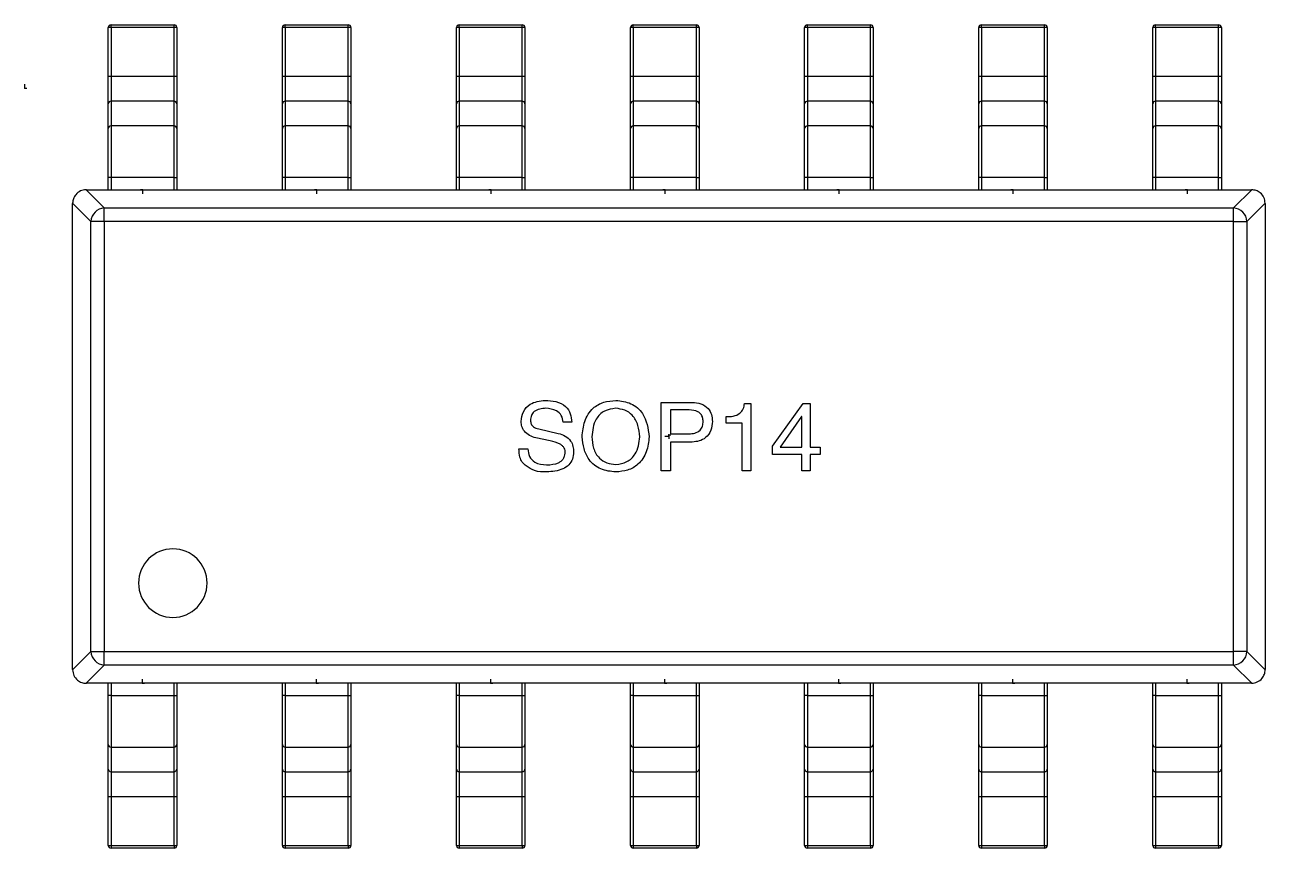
# Model space of a CAD drawing. Header units: millimetres. Extents: x 0 to 841, y 0 to 2287.
# Drawn here: x 334.3 to 352.39, y 303.2 to 315.22 of the extents above; entities that cross this region are included whole.
import ezdxf

# ---------------------------------------------------------------- set-up
doc = ezdxf.new("R2010")
doc.units = ezdxf.units.MM
doc.header["$PDSIZE"] = -1

msp = doc.modelspace()

# ---------------------------------------------------------------- linework, layer by layer
at = {"color": 7, "linetype": 'Continuous', "lineweight": 25}
for p, q in [((335.514, 314.46), (335.514, 315.175)), ((335.554, 315.177), (335.554, 315.215)), ((335.554, 315.215), (336.474, 315.215)), ((335.554, 315.177), (335.554, 314.462)), ((336.474, 315.177), (335.554, 315.177)), ((336.474, 315.177), (336.474, 315.215)), ((336.474, 314.462), (336.474, 315.177)), ((336.514, 315.175), (336.514, 314.46)), ((338.054, 314.46), (338.054, 315.175)), ((338.094, 315.177), (338.094, 315.215)), ((338.094, 315.215), (339.014, 315.215)), ((338.094, 315.177), (338.094, 314.462)), ((339.014, 315.177), (338.094, 315.177)), ((339.014, 315.177), (339.014, 315.215)), ((339.014, 314.462), (339.014, 315.177)), ((339.054, 315.175), (339.054, 314.46)), ((340.594, 314.46), (340.594, 315.175)), ((340.634, 315.177), (340.634, 315.215)), ((340.634, 315.215), (341.554, 315.215)), ((340.634, 315.177), (340.634, 314.462)), ((341.554, 315.177), (340.634, 315.177)), ((341.554, 315.177), (341.554, 315.215)), ((341.554, 314.462), (341.554, 315.177)), ((341.594, 315.175), (341.594, 314.46)), ((343.134, 314.46), (343.134, 315.175)), ((343.174, 315.177), (343.174, 315.215)), ((343.174, 315.215), (344.094, 315.215)), ((343.174, 315.177), (343.174, 314.462)), ((344.094, 315.177), (343.174, 315.177)), ((344.094, 315.177), (344.094, 315.215)), ((344.094, 314.462), (344.094, 315.177)), ((344.134, 315.175), (344.134, 314.46)), ((345.674, 314.46), (345.674, 315.175)), ((345.714, 315.177), (345.714, 315.215)), ((345.714, 315.215), (346.634, 315.215)), ((345.714, 315.177), (345.714, 314.462)), ((346.634, 315.177), (345.714, 315.177)), ((346.634, 315.177), (346.634, 315.215)), ((346.634, 314.462), (346.634, 315.177)), ((346.674, 315.175), (346.674, 314.46)), ((348.214, 314.46), (348.214, 315.175)), ((348.254, 315.177), (348.254, 315.215)), ((348.254, 315.215), (349.174, 315.215)), ((348.254, 315.177), (348.254, 314.462)), ((349.174, 315.177), (348.254, 315.177)), ((349.174, 315.177), (349.174, 315.215)), ((349.174, 314.462), (349.174, 315.177)), ((349.214, 315.175), (349.214, 314.46)), ((350.754, 314.46), (350.754, 315.175)), ((350.794, 315.177), (350.794, 315.215)), ((350.794, 315.215), (351.714, 315.215)), ((350.794, 315.177), (350.794, 314.462)), ((351.714, 315.177), (350.794, 315.177)), ((351.714, 315.177), (351.714, 315.215)), ((351.714, 314.462), (351.714, 315.177)), ((351.754, 315.175), (351.754, 314.46)), ((335.514, 314.062), (335.514, 314.46)), ((335.554, 314.462), (335.554, 314.1)), ((336.474, 314.462), (335.554, 314.462)), ((336.474, 314.1), (336.474, 314.462)), ((336.514, 314.46), (336.514, 314.062)), ((338.054, 314.062), (338.054, 314.46)), ((338.094, 314.462), (338.094, 314.1)), ((339.014, 314.462), (338.094, 314.462)), ((339.014, 314.1), (339.014, 314.462)), ((339.054, 314.46), (339.054, 314.062)), ((340.594, 314.062), (340.594, 314.46)), ((340.634, 314.462), (340.634, 314.1)), ((341.554, 314.462), (340.634, 314.462)), ((341.554, 314.1), (341.554, 314.462)), ((341.594, 314.46), (341.594, 314.062)), ((343.134, 314.062), (343.134, 314.46)), ((343.174, 314.462), (343.174, 314.1)), ((344.094, 314.462), (343.174, 314.462)), ((344.094, 314.1), (344.094, 314.462)), ((344.134, 314.46), (344.134, 314.062)), ((345.674, 314.062), (345.674, 314.46)), ((345.714, 314.462), (345.714, 314.1)), ((346.634, 314.462), (345.714, 314.462)), ((346.634, 314.1), (346.634, 314.462)), ((346.674, 314.46), (346.674, 314.062)), ((348.214, 314.062), (348.214, 314.46)), ((348.254, 314.462), (348.254, 314.1)), ((349.174, 314.462), (348.254, 314.462)), ((349.174, 314.1), (349.174, 314.462)), ((349.214, 314.46), (349.214, 314.062)), ((350.754, 314.062), (350.754, 314.46)), ((350.794, 314.462), (350.794, 314.1)), ((351.714, 314.462), (350.794, 314.462)), ((351.714, 314.1), (351.714, 314.462)), ((351.754, 314.46), (351.754, 314.062)), ((335.514, 313.704), (335.514, 314.062)), ((335.554, 314.1), (335.554, 313.741)), ((336.474, 314.1), (335.554, 314.1)), ((336.474, 313.741), (336.474, 314.1)), ((336.514, 314.062), (336.514, 313.704)), ((338.054, 313.704), (338.054, 314.062)), ((338.094, 314.1), (338.094, 313.741)), ((339.014, 314.1), (338.094, 314.1)), ((339.014, 313.741), (339.014, 314.1)), ((339.054, 314.062), (339.054, 313.704)), ((340.594, 313.704), (340.594, 314.062)), ((340.634, 314.1), (340.634, 313.741)), ((341.554, 314.1), (340.634, 314.1)), ((341.554, 313.741), (341.554, 314.1)), ((341.594, 314.062), (341.594, 313.704)), ((343.134, 313.704), (343.134, 314.062)), ((343.174, 314.1), (343.174, 313.741)), ((344.094, 314.1), (343.174, 314.1)), ((344.094, 313.741), (344.094, 314.1)), ((344.134, 314.062), (344.134, 313.704)), ((345.674, 313.704), (345.674, 314.062)), ((345.714, 314.1), (345.714, 313.741)), ((346.634, 314.1), (345.714, 314.1)), ((346.634, 313.741), (346.634, 314.1)), ((346.674, 314.062), (346.674, 313.704)), ((348.214, 313.704), (348.214, 314.062)), ((348.254, 314.1), (348.254, 313.741)), ((349.174, 314.1), (348.254, 314.1)), ((349.174, 313.741), (349.174, 314.1)), ((349.214, 314.062), (349.214, 313.704)), ((350.754, 313.704), (350.754, 314.062)), ((350.794, 314.1), (350.794, 313.741)), ((351.714, 314.1), (350.794, 314.1)), ((351.714, 313.741), (351.714, 314.1)), ((351.754, 314.062), (351.754, 313.704)), ((335.514, 312.99), (335.514, 313.704)), ((335.554, 313.741), (335.554, 312.99)), ((336.474, 313.741), (335.554, 313.741)), ((336.474, 312.99), (336.474, 313.741)), ((336.514, 313.704), (336.514, 312.99)), ((338.054, 312.99), (338.054, 313.704)), ((338.094, 313.741), (338.094, 312.99)), ((339.014, 313.741), (338.094, 313.741)), ((339.014, 312.99), (339.014, 313.741)), ((339.054, 313.704), (339.054, 312.99)), ((340.594, 312.99), (340.594, 313.704)), ((340.634, 313.741), (340.634, 312.99)), ((341.554, 313.741), (340.634, 313.741)), ((341.554, 312.99), (341.554, 313.741)), ((341.594, 313.704), (341.594, 312.99)), ((343.134, 312.99), (343.134, 313.704)), ((343.174, 313.741), (343.174, 312.99)), ((344.094, 313.741), (343.174, 313.741)), ((344.094, 312.99), (344.094, 313.741)), ((344.134, 313.704), (344.134, 312.99)), ((345.674, 312.99), (345.674, 313.704)), ((345.714, 313.741), (345.714, 312.99)), ((346.634, 313.741), (345.714, 313.741)), ((346.634, 312.99), (346.634, 313.741)), ((346.674, 313.704), (346.674, 312.99)), ((348.214, 312.99), (348.214, 313.704)), ((348.254, 313.741), (348.254, 312.99)), ((349.174, 313.741), (348.254, 313.741)), ((349.174, 312.99), (349.174, 313.741)), ((349.214, 313.704), (349.214, 312.99)), ((350.754, 312.99), (350.754, 313.704)), ((350.794, 313.741), (350.794, 312.99)), ((351.714, 313.741), (350.794, 313.741)), ((351.714, 312.99), (351.714, 313.741)), ((351.754, 313.704), (351.754, 312.99)), ((335.514, 312.81), (335.514, 312.99)), ((335.554, 312.99), (335.514, 312.99)), ((335.554, 312.99), (335.554, 312.81)), ((336.474, 312.99), (335.554, 312.99)), ((336.474, 312.81), (336.474, 312.99)), ((336.474, 312.99), (336.514, 312.99)), ((336.514, 312.99), (336.514, 312.81)), ((338.094, 312.99), (338.054, 312.99)), ((338.054, 312.81), (338.054, 312.99)), ((338.094, 312.99), (338.094, 312.81)), ((339.014, 312.99), (338.094, 312.99)), ((339.014, 312.81), (339.014, 312.99)), ((339.014, 312.99), (339.054, 312.99)), ((339.054, 312.99), (339.054, 312.81)), ((340.634, 312.99), (340.594, 312.99)), ((340.594, 312.81), (340.594, 312.99)), ((340.634, 312.99), (340.634, 312.81)), ((341.554, 312.99), (340.634, 312.99)), ((341.554, 312.81), (341.554, 312.99)), ((341.554, 312.99), (341.594, 312.99)), ((341.594, 312.99), (341.594, 312.81)), ((343.174, 312.99), (343.134, 312.99)), ((343.134, 312.81), (343.134, 312.99)), ((343.174, 312.99), (343.174, 312.81)), ((344.094, 312.99), (343.174, 312.99)), ((344.094, 312.81), (344.094, 312.99)), ((344.094, 312.99), (344.134, 312.99)), ((344.134, 312.99), (344.134, 312.81)), ((345.714, 312.99), (345.674, 312.99)), ((345.674, 312.81), (345.674, 312.99)), ((346.634, 312.99), (345.714, 312.99)), ((345.714, 312.99), (345.714, 312.81)), ((346.634, 312.81), (346.634, 312.99)), ((346.634, 312.99), (346.674, 312.99)), ((346.674, 312.99), (346.674, 312.81)), ((348.254, 312.99), (348.214, 312.99)), ((348.214, 312.81), (348.214, 312.99)), ((348.254, 312.99), (348.254, 312.81)), ((349.174, 312.99), (348.254, 312.99)), ((349.174, 312.99), (349.214, 312.99)), ((349.174, 312.81), (349.174, 312.99)), ((349.214, 312.99), (349.214, 312.81)), ((350.794, 312.99), (350.754, 312.99)), ((350.754, 312.81), (350.754, 312.99)), ((351.714, 312.99), (350.794, 312.99)), ((350.794, 312.99), (350.794, 312.81)), ((351.714, 312.81), (351.714, 312.99)), ((351.714, 312.99), (351.754, 312.99)), ((351.754, 312.99), (351.754, 312.81)), ((335.189, 312.81), (335.456, 312.544)), ((335.194, 312.81), (352.194, 312.81)), ((351.932, 312.544), (352.198, 312.81)), ((335.26, 312.348), (334.994, 312.614)), ((334.994, 305.81), (334.994, 312.61)), ((352.394, 312.614), (352.128, 312.348)), ((352.394, 312.61), (352.394, 305.81)), ((335.456, 312.348), (335.456, 312.544)), ((335.456, 312.544), (351.932, 312.544)), ((351.932, 312.348), (351.932, 312.544)), ((335.456, 312.348), (335.26, 312.348)), ((335.26, 306.071), (335.26, 312.348)), ((335.456, 312.348), (335.456, 306.071)), ((351.932, 312.348), (335.456, 312.348)), ((351.932, 306.071), (351.932, 312.348)), ((351.932, 312.348), (352.128, 312.348)), ((352.128, 312.348), (352.128, 306.071)), ((343.581, 309.708), (344.034, 309.708)), ((343.581, 308.708), (343.581, 309.708)), ((344.798, 309.692), (344.891, 309.692)), ((344.891, 309.692), (344.891, 308.708)), ((345.203, 309.069), (345.651, 309.692)), ((345.651, 309.692), (345.755, 309.692)), ((345.755, 309.692), (345.755, 309.053)), ((343.718, 309.599), (343.718, 309.249)), ((343.991, 309.599), (343.718, 309.599)), ((344.53, 309.402), (344.53, 309.501)), ((345.63, 309.501), (345.318, 309.053)), ((345.635, 309.501), (345.63, 309.501)), ((345.635, 309.053), (345.635, 309.501)), ((341.795, 309.321), (342.079, 309.255)), ((342.276, 309.419), (342.15, 309.419)), ((344.765, 309.402), (344.53, 309.402)), ((344.765, 308.708), (344.765, 309.402)), ((341.959, 309.146), (341.752, 309.189)), ((343.718, 309.249), (343.985, 309.249)), ((343.718, 309.129), (343.718, 308.708)), ((344.034, 309.129), (343.718, 309.129)), ((341.506, 309.031), (341.637, 309.031)), ((345.203, 308.949), (345.203, 309.069)), ((345.635, 308.949), (345.203, 308.949)), ((345.318, 309.053), (345.635, 309.053)), ((345.635, 308.708), (345.635, 308.949)), ((345.755, 309.053), (345.903, 309.053)), ((345.755, 308.949), (345.755, 308.708)), ((345.903, 308.949), (345.755, 308.949)), ((345.903, 309.053), (345.903, 308.949)), ((343.718, 308.708), (343.581, 308.708)), ((344.891, 308.708), (344.765, 308.708)), ((345.755, 308.708), (345.635, 308.708)), ((334.994, 305.805), (335.26, 306.071)), ((335.26, 306.071), (335.456, 306.071)), ((335.456, 305.876), (335.456, 306.071)), ((335.456, 306.071), (351.932, 306.071)), ((352.128, 306.071), (351.932, 306.071)), ((351.932, 305.876), (351.932, 306.071)), ((352.128, 306.071), (352.394, 305.805)), ((335.456, 305.876), (335.189, 305.61)), ((351.932, 305.876), (335.456, 305.876)), ((352.198, 305.61), (351.932, 305.876)), ((352.194, 305.61), (335.194, 305.61)), ((335.514, 305.43), (335.514, 305.61)), ((335.554, 305.61), (335.554, 305.43)), ((336.474, 305.43), (336.474, 305.61)), ((336.514, 305.61), (336.514, 305.43)), ((338.054, 305.43), (338.054, 305.61)), ((338.094, 305.61), (338.094, 305.43)), ((339.014, 305.43), (339.014, 305.61)), ((339.054, 305.61), (339.054, 305.43)), ((340.594, 305.43), (340.594, 305.61)), ((340.634, 305.61), (340.634, 305.43)), ((341.554, 305.43), (341.554, 305.61)), ((341.594, 305.61), (341.594, 305.43)), ((343.134, 305.43), (343.134, 305.61)), ((343.174, 305.61), (343.174, 305.43)), ((344.094, 305.43), (344.094, 305.61)), ((344.134, 305.61), (344.134, 305.43)), ((345.674, 305.43), (345.674, 305.61)), ((345.714, 305.61), (345.714, 305.43)), ((346.634, 305.43), (346.634, 305.61)), ((346.674, 305.61), (346.674, 305.43)), ((348.214, 305.43), (348.214, 305.61)), ((348.254, 305.61), (348.254, 305.43)), ((349.174, 305.43), (349.174, 305.61)), ((349.214, 305.61), (349.214, 305.43)), ((350.754, 305.43), (350.754, 305.61)), ((350.794, 305.61), (350.794, 305.43)), ((351.714, 305.43), (351.714, 305.61)), ((351.754, 305.61), (351.754, 305.43)), ((335.514, 304.716), (335.514, 305.43)), ((335.554, 305.43), (335.514, 305.43)), ((335.554, 305.43), (335.554, 304.678)), ((335.554, 305.43), (336.474, 305.43)), ((336.474, 304.678), (336.474, 305.43)), ((336.474, 305.43), (336.514, 305.43)), ((336.514, 305.43), (336.514, 304.716)), ((338.054, 304.716), (338.054, 305.43)), ((338.094, 305.43), (338.054, 305.43)), ((338.094, 305.43), (338.094, 304.678)), ((338.094, 305.43), (339.014, 305.43)), ((339.014, 304.678), (339.014, 305.43)), ((339.014, 305.43), (339.054, 305.43)), ((339.054, 305.43), (339.054, 304.716)), ((340.634, 305.43), (340.594, 305.43)), ((340.594, 304.716), (340.594, 305.43)), ((340.634, 305.43), (340.634, 304.678)), ((340.634, 305.43), (341.554, 305.43)), ((341.554, 304.678), (341.554, 305.43)), ((341.554, 305.43), (341.594, 305.43)), ((341.594, 305.43), (341.594, 304.716)), ((343.174, 305.43), (343.134, 305.43)), ((343.134, 304.716), (343.134, 305.43)), ((343.174, 305.43), (343.174, 304.678)), ((343.174, 305.43), (344.094, 305.43)), ((344.094, 304.678), (344.094, 305.43)), ((344.094, 305.43), (344.134, 305.43)), ((344.134, 305.43), (344.134, 304.716)), ((345.714, 305.43), (345.674, 305.43)), ((345.674, 304.716), (345.674, 305.43)), ((345.714, 305.43), (346.634, 305.43)), ((345.714, 305.43), (345.714, 304.678)), ((346.634, 304.678), (346.634, 305.43)), ((346.634, 305.43), (346.674, 305.43)), ((346.674, 305.43), (346.674, 304.716)), ((348.254, 305.43), (348.214, 305.43)), ((348.214, 304.716), (348.214, 305.43)), ((348.254, 305.43), (348.254, 304.678)), ((348.254, 305.43), (349.174, 305.43)), ((349.174, 305.43), (349.214, 305.43)), ((349.174, 304.678), (349.174, 305.43)), ((349.214, 305.43), (349.214, 304.716)), ((350.794, 305.43), (350.754, 305.43)), ((350.754, 304.716), (350.754, 305.43)), ((350.794, 305.43), (351.714, 305.43)), ((350.794, 305.43), (350.794, 304.678)), ((351.714, 304.678), (351.714, 305.43)), ((351.714, 305.43), (351.754, 305.43)), ((351.754, 305.43), (351.754, 304.716)), ((335.514, 304.357), (335.514, 304.716)), ((335.554, 304.678), (336.474, 304.678)), ((335.554, 304.678), (335.554, 304.32)), ((336.474, 304.32), (336.474, 304.678)), ((336.514, 304.716), (336.514, 304.357)), ((338.054, 304.357), (338.054, 304.716)), ((338.094, 304.678), (339.014, 304.678)), ((338.094, 304.678), (338.094, 304.32)), ((339.014, 304.32), (339.014, 304.678)), ((339.054, 304.716), (339.054, 304.357)), ((340.594, 304.357), (340.594, 304.716)), ((340.634, 304.678), (341.554, 304.678)), ((340.634, 304.678), (340.634, 304.32)), ((341.554, 304.32), (341.554, 304.678)), ((341.594, 304.716), (341.594, 304.357)), ((343.134, 304.357), (343.134, 304.716)), ((343.174, 304.678), (344.094, 304.678)), ((343.174, 304.678), (343.174, 304.32)), ((344.094, 304.32), (344.094, 304.678)), ((344.134, 304.716), (344.134, 304.357)), ((345.674, 304.357), (345.674, 304.716)), ((345.714, 304.678), (346.634, 304.678)), ((345.714, 304.678), (345.714, 304.32)), ((346.634, 304.32), (346.634, 304.678)), ((346.674, 304.716), (346.674, 304.357)), ((348.214, 304.357), (348.214, 304.716)), ((348.254, 304.678), (349.174, 304.678)), ((348.254, 304.678), (348.254, 304.32)), ((349.174, 304.32), (349.174, 304.678)), ((349.214, 304.716), (349.214, 304.357)), ((350.754, 304.357), (350.754, 304.716)), ((350.794, 304.678), (351.714, 304.678)), ((350.794, 304.678), (350.794, 304.32)), ((351.714, 304.32), (351.714, 304.678)), ((351.754, 304.716), (351.754, 304.357)), ((335.514, 303.959), (335.514, 304.357)), ((335.554, 304.32), (336.474, 304.32)), ((335.554, 304.32), (335.554, 303.958)), ((336.474, 303.958), (336.474, 304.32)), ((336.514, 304.357), (336.514, 303.959)), ((338.054, 303.959), (338.054, 304.357)), ((338.094, 304.32), (339.014, 304.32)), ((338.094, 304.32), (338.094, 303.958)), ((339.014, 303.958), (339.014, 304.32)), ((339.054, 304.357), (339.054, 303.959)), ((340.594, 303.959), (340.594, 304.357)), ((340.634, 304.32), (341.554, 304.32)), ((340.634, 304.32), (340.634, 303.958)), ((341.554, 303.958), (341.554, 304.32)), ((341.594, 304.357), (341.594, 303.959)), ((343.134, 303.959), (343.134, 304.357)), ((343.174, 304.32), (344.094, 304.32)), ((343.174, 304.32), (343.174, 303.958)), ((344.094, 303.958), (344.094, 304.32)), ((344.134, 304.357), (344.134, 303.959)), ((345.674, 303.959), (345.674, 304.357)), ((345.714, 304.32), (346.634, 304.32)), ((345.714, 304.32), (345.714, 303.958)), ((346.634, 303.958), (346.634, 304.32)), ((346.674, 304.357), (346.674, 303.959)), ((348.214, 303.959), (348.214, 304.357)), ((348.254, 304.32), (349.174, 304.32)), ((348.254, 304.32), (348.254, 303.958)), ((349.174, 303.958), (349.174, 304.32)), ((349.214, 304.357), (349.214, 303.959)), ((350.754, 303.959), (350.754, 304.357)), ((350.794, 304.32), (351.714, 304.32)), ((350.794, 304.32), (350.794, 303.958)), ((351.714, 303.958), (351.714, 304.32)), ((351.754, 304.357), (351.754, 303.959)), ((335.514, 303.244), (335.514, 303.959)), ((335.554, 303.958), (336.474, 303.958)), ((335.554, 303.958), (335.554, 303.243)), ((336.474, 303.243), (336.474, 303.958)), ((336.514, 303.959), (336.514, 303.244)), ((338.054, 303.244), (338.054, 303.959)), ((338.094, 303.958), (339.014, 303.958)), ((338.094, 303.958), (338.094, 303.243)), ((339.014, 303.243), (339.014, 303.958)), ((339.054, 303.959), (339.054, 303.244)), ((340.594, 303.244), (340.594, 303.959)), ((340.634, 303.958), (341.554, 303.958)), ((340.634, 303.958), (340.634, 303.243)), ((341.554, 303.243), (341.554, 303.958)), ((341.594, 303.959), (341.594, 303.244)), ((343.134, 303.244), (343.134, 303.959)), ((343.174, 303.958), (344.094, 303.958)), ((343.174, 303.958), (343.174, 303.243)), ((344.094, 303.243), (344.094, 303.958)), ((344.134, 303.959), (344.134, 303.244)), ((345.674, 303.244), (345.674, 303.959)), ((345.714, 303.958), (346.634, 303.958)), ((345.714, 303.958), (345.714, 303.243)), ((346.634, 303.243), (346.634, 303.958)), ((346.674, 303.959), (346.674, 303.244)), ((348.214, 303.244), (348.214, 303.959)), ((348.254, 303.958), (349.174, 303.958)), ((348.254, 303.958), (348.254, 303.243)), ((349.174, 303.243), (349.174, 303.958)), ((349.214, 303.959), (349.214, 303.244)), ((350.754, 303.244), (350.754, 303.959)), ((350.794, 303.958), (351.714, 303.958)), ((350.794, 303.958), (350.794, 303.243)), ((351.714, 303.243), (351.714, 303.958)), ((351.754, 303.959), (351.754, 303.244)), ((335.554, 303.243), (336.474, 303.243)), ((335.554, 303.243), (335.554, 303.204)), ((336.474, 303.204), (335.554, 303.204)), ((336.474, 303.243), (336.474, 303.204)), ((338.094, 303.243), (339.014, 303.243)), ((338.094, 303.243), (338.094, 303.204)), ((339.014, 303.204), (338.094, 303.204)), ((339.014, 303.243), (339.014, 303.204)), ((340.634, 303.243), (341.554, 303.243)), ((340.634, 303.243), (340.634, 303.204)), ((341.554, 303.204), (340.634, 303.204)), ((341.554, 303.243), (341.554, 303.204)), ((343.174, 303.243), (344.094, 303.243)), ((343.174, 303.243), (343.174, 303.204)), ((344.094, 303.204), (343.174, 303.204)), ((344.094, 303.243), (344.094, 303.204)), ((345.714, 303.243), (346.634, 303.243)), ((345.714, 303.243), (345.714, 303.204)), ((346.634, 303.204), (345.714, 303.204)), ((346.634, 303.243), (346.634, 303.204)), ((348.254, 303.243), (349.174, 303.243)), ((348.254, 303.243), (348.254, 303.204)), ((349.174, 303.204), (348.254, 303.204)), ((349.174, 303.243), (349.174, 303.204)), ((350.794, 303.243), (351.714, 303.243)), ((350.794, 303.243), (350.794, 303.204)), ((351.714, 303.204), (350.794, 303.204)), ((351.714, 303.243), (351.714, 303.204))]:
    msp.add_line(p, q, dxfattribs=at)
at = {"color": 7, "linetype": 'Continuous'}
for p, q in [((334.296, 314.29), (334.296, 314.349)), ((334.296, 314.29), (334.296, 314.349)), ((334.296, 314.29), (334.296, 314.349)), ((334.296, 314.29), (334.296, 314.349)), ((334.296, 314.29), (334.296, 314.349)), ((334.296, 314.29), (334.296, 314.349)), ((334.296, 314.29), (334.296, 314.349)), ((334.296, 314.29), (334.296, 314.349)), ((334.296, 314.29), (334.296, 314.349)), ((334.296, 314.29), (334.296, 314.349)), ((334.296, 314.29), (334.296, 314.349)), ((334.296, 314.29), (334.296, 314.349)), ((334.296, 314.29), (334.296, 314.349)), ((334.296, 314.29), (334.296, 314.349)), ((334.296, 314.29), (334.296, 314.349)), ((334.296, 314.29), (334.296, 314.349)), ((334.296, 314.29), (334.296, 314.349)), ((334.296, 314.29), (334.296, 314.349)), ((334.296, 314.29), (334.296, 314.349)), ((334.296, 314.29), (334.296, 314.349)), ((334.296, 314.29), (334.296, 314.349)), ((334.296, 314.29), (334.296, 314.349)), ((334.296, 314.29), (334.296, 314.349)), ((334.296, 314.29), (334.296, 314.349)), ((334.296, 314.29), (334.296, 314.349)), ((334.296, 314.29), (334.296, 314.349)), ((334.296, 314.29), (334.296, 314.349)), ((334.296, 314.29), (334.296, 314.349)), ((334.296, 314.29), (334.296, 314.349)), ((334.296, 314.29), (334.296, 314.349)), ((334.296, 314.29), (334.296, 314.349)), ((334.296, 314.29), (334.296, 314.349)), ((334.296, 314.29), (334.296, 314.349)), ((334.296, 314.29), (334.296, 314.349)), ((334.296, 314.29), (334.296, 314.349)), ((334.296, 314.29), (334.296, 314.349)), ((334.296, 314.29), (334.296, 314.349)), ((334.296, 314.29), (334.296, 314.349)), ((334.296, 314.29), (334.296, 314.349)), ((334.296, 314.29), (334.296, 314.349)), ((334.296, 314.29), (334.296, 314.349)), ((334.296, 314.29), (334.296, 314.349)), ((334.296, 314.29), (334.296, 314.349)), ((334.296, 314.29), (334.296, 314.349)), ((334.296, 314.29), (334.296, 314.349)), ((334.296, 314.29), (334.296, 314.349)), ((334.296, 314.29), (334.296, 314.349)), ((334.296, 314.29), (334.296, 314.349)), ((334.296, 314.29), (334.296, 314.349)), ((334.296, 314.29), (334.296, 314.349)), ((334.296, 314.29), (334.296, 314.349)), ((334.296, 314.29), (334.326, 314.29)), ((334.296, 314.29), (334.326, 314.29)), ((334.296, 314.29), (334.326, 314.29)), ((334.296, 314.29), (334.326, 314.29)), ((334.296, 314.29), (334.326, 314.29)), ((334.296, 314.29), (334.326, 314.29)), ((334.296, 314.29), (334.326, 314.29)), ((334.296, 314.29), (334.326, 314.29)), ((334.296, 314.29), (334.326, 314.29)), ((334.296, 314.29), (334.326, 314.29)), ((334.296, 314.29), (334.326, 314.29)), ((334.296, 314.29), (334.326, 314.29)), ((334.296, 314.29), (334.326, 314.29)), ((334.296, 314.29), (334.326, 314.29)), ((334.296, 314.29), (334.326, 314.29)), ((334.296, 314.29), (334.326, 314.29)), ((334.296, 314.29), (334.326, 314.29)), ((334.296, 314.29), (334.326, 314.29)), ((334.296, 314.29), (334.326, 314.29)), ((334.296, 314.29), (334.326, 314.29)), ((334.296, 314.29), (334.326, 314.29)), ((334.296, 314.29), (334.326, 314.29)), ((334.296, 314.29), (334.326, 314.29)), ((334.296, 314.29), (334.326, 314.29)), ((334.296, 314.29), (334.326, 314.29)), ((334.296, 314.29), (334.326, 314.29)), ((334.296, 314.29), (334.326, 314.29)), ((334.296, 314.29), (334.326, 314.29)), ((334.296, 314.29), (334.326, 314.29)), ((334.296, 314.29), (334.326, 314.29)), ((334.296, 314.29), (334.326, 314.29)), ((334.296, 314.29), (334.326, 314.29)), ((334.296, 314.29), (334.326, 314.29)), ((334.296, 314.29), (334.326, 314.29)), ((334.296, 314.29), (334.326, 314.29)), ((334.296, 314.29), (334.326, 314.29)), ((334.296, 314.29), (334.326, 314.29)), ((334.296, 314.29), (334.326, 314.29)), ((334.296, 314.29), (334.326, 314.29)), ((334.296, 314.29), (334.326, 314.29)), ((334.296, 314.29), (334.326, 314.29)), ((334.296, 314.29), (334.326, 314.29)), ((334.296, 314.29), (334.326, 314.29)), ((334.296, 314.29), (334.326, 314.29)), ((334.296, 314.29), (334.326, 314.29)), ((334.296, 314.29), (334.326, 314.29)), ((334.296, 314.29), (334.326, 314.29)), ((334.296, 314.29), (334.326, 314.29)), ((334.296, 314.29), (334.326, 314.29)), ((334.296, 314.29), (334.326, 314.29)), ((334.296, 314.29), (334.326, 314.29)), ((336.014, 312.81), (335.984, 312.81)), ((336.014, 312.81), (336.014, 312.75)), ((338.554, 312.81), (338.524, 312.81)), ((338.554, 312.81), (338.554, 312.75)), ((341.094, 312.81), (341.064, 312.81)), ((341.094, 312.81), (341.094, 312.75)), ((343.634, 312.81), (343.604, 312.81)), ((343.634, 312.81), (343.634, 312.75)), ((346.174, 312.81), (346.144, 312.81)), ((346.174, 312.81), (346.174, 312.75)), ((348.714, 312.81), (348.684, 312.81)), ((348.714, 312.81), (348.714, 312.75)), ((351.254, 312.81), (351.224, 312.81)), ((351.254, 312.81), (351.254, 312.75)), ((343.694, 309.21), (343.635, 309.21)), ((343.694, 309.21), (343.635, 309.21)), ((343.694, 309.21), (343.694, 309.239)), ((343.694, 309.21), (343.694, 309.239)), ((343.694, 309.233), (343.723, 309.233)), ((343.694, 309.233), (343.694, 309.174)), ((336.014, 305.61), (336.014, 305.669)), ((336.014, 305.61), (336.043, 305.61)), ((338.554, 305.61), (338.554, 305.669)), ((338.554, 305.61), (338.583, 305.61)), ((341.094, 305.61), (341.094, 305.669)), ((341.094, 305.61), (341.123, 305.61)), ((343.634, 305.61), (343.634, 305.669)), ((343.634, 305.61), (343.663, 305.61)), ((346.174, 305.61), (346.174, 305.669)), ((346.174, 305.61), (346.203, 305.61)), ((348.714, 305.61), (348.714, 305.669)), ((348.714, 305.61), (348.743, 305.61)), ((351.254, 305.61), (351.254, 305.669)), ((351.254, 305.61), (351.283, 305.61))]:
    msp.add_line(p, q, dxfattribs=at)
at = {"color": 7, "linetype": 'Continuous', "lineweight": 25}
for centre, radius, start, end in [((335.554, 315.175), 0.04, 90, 180), ((335.544, 314.889), 0.288, 88.0109, 95.9867), ((336.474, 315.175), 0.04, 0, 90), ((336.484, 314.889), 0.288, 84.0133, 91.9891), ((338.094, 315.175), 0.04, 90, 180), ((338.084, 314.889), 0.288, 88.0109, 95.9867), ((339.014, 315.175), 0.04, 0, 90), ((339.024, 314.889), 0.288, 84.0133, 91.9891), ((340.634, 315.175), 0.04, 90, 180), ((340.624, 314.889), 0.288, 88.0109, 95.9867), ((341.554, 315.175), 0.04, 0, 90), ((341.564, 314.889), 0.288, 84.0133, 91.9891), ((343.174, 315.175), 0.04, 90, 180), ((343.164, 314.889), 0.288, 88.0109, 95.9867), ((344.094, 315.175), 0.04, 0, 90), ((344.104, 314.889), 0.288, 84.0133, 91.9891), ((345.714, 315.175), 0.04, 90, 180), ((345.704, 314.889), 0.288, 88.0109, 95.9867), ((346.634, 315.175), 0.04, 0, 90), ((346.644, 314.889), 0.288, 84.0133, 91.9891), ((348.254, 315.175), 0.04, 90, 180), ((348.244, 314.889), 0.288, 88.0109, 95.9867), ((349.174, 315.175), 0.04, 0, 90), ((349.184, 314.889), 0.288, 84.0133, 91.9891), ((350.794, 315.175), 0.04, 90, 180), ((350.784, 314.889), 0.288, 88.0109, 95.9867), ((351.714, 315.175), 0.04, 0, 90), ((351.724, 314.889), 0.288, 84.0133, 91.9891), ((335.544, 314.174), 0.288, 88.0109, 95.9867), ((336.484, 314.174), 0.288, 84.0133, 91.9891), ((338.084, 314.174), 0.288, 88.0109, 95.9867), ((339.024, 314.174), 0.288, 84.0133, 91.9891), ((340.624, 314.174), 0.288, 88.0109, 95.9867), ((341.564, 314.174), 0.288, 84.0133, 91.9891), ((343.164, 314.174), 0.288, 88.0109, 95.9867), ((344.104, 314.174), 0.288, 84.0133, 91.9891), ((345.704, 314.174), 0.288, 88.0109, 95.9867), ((346.644, 314.174), 0.288, 84.0133, 91.9891), ((348.244, 314.174), 0.288, 88.0109, 95.9867), ((349.184, 314.174), 0.288, 84.0133, 91.9891), ((350.784, 314.174), 0.288, 88.0109, 95.9867), ((351.724, 314.174), 0.288, 84.0133, 91.9891), ((335.553, 314.061), 0.0389, 88.2746, 178.1638), ((336.475, 314.061), 0.0389, 1.8362, 91.7254), ((338.093, 314.061), 0.0389, 88.2746, 178.1638), ((339.015, 314.061), 0.0389, 1.8362, 91.7254), ((340.633, 314.061), 0.0389, 88.2746, 178.1638), ((341.555, 314.061), 0.0389, 1.8362, 91.7254), ((343.173, 314.061), 0.0389, 88.2746, 178.1638), ((344.095, 314.061), 0.0389, 1.8362, 91.7254), ((345.713, 314.061), 0.0389, 88.2746, 178.1638), ((346.635, 314.061), 0.0389, 1.8362, 91.7254), ((348.253, 314.061), 0.0389, 88.2746, 178.1638), ((349.175, 314.061), 0.0389, 1.8362, 91.7254), ((350.793, 314.061), 0.0389, 88.2746, 178.1638), ((351.715, 314.061), 0.0389, 1.8362, 91.7254), ((335.553, 313.702), 0.0389, 88.2746, 178.1638), ((336.475, 313.702), 0.0389, 1.8362, 91.7254), ((338.093, 313.702), 0.0389, 88.2746, 178.1638), ((339.015, 313.702), 0.0389, 1.8362, 91.7254), ((340.633, 313.702), 0.0389, 88.2746, 178.1638), ((341.555, 313.702), 0.0389, 1.8362, 91.7254), ((343.173, 313.702), 0.0389, 88.2746, 178.1638), ((344.095, 313.702), 0.0389, 1.8362, 91.7254), ((345.713, 313.702), 0.0389, 88.2746, 178.1638), ((346.635, 313.702), 0.0389, 1.8362, 91.7254), ((348.253, 313.702), 0.0389, 88.2746, 178.1638), ((349.175, 313.702), 0.0389, 1.8362, 91.7254), ((350.793, 313.702), 0.0389, 88.2746, 178.1638), ((351.715, 313.702), 0.0389, 1.8362, 91.7254), ((335.466, 312.338), 0.206, 92.8924, 177.1076), ((351.922, 312.338), 0.206, 2.8924, 87.1076), ((336.456, 307.071), 0.5, 90, 270), ((336.456, 307.071), 0.5, 270, 90), ((335.466, 306.082), 0.206, 182.8924, 267.1076), ((351.922, 306.082), 0.206, 272.8924, 357.1076), ((335.553, 304.717), 0.0389, 181.8362, 271.7254), ((336.475, 304.717), 0.0389, 268.2746, 358.1638), ((338.093, 304.717), 0.0389, 181.8362, 271.7254), ((339.015, 304.717), 0.0389, 268.2746, 358.1638), ((340.633, 304.717), 0.0389, 181.8362, 271.7254), ((341.555, 304.717), 0.0389, 268.2746, 358.1638), ((343.173, 304.717), 0.0389, 181.8362, 271.7254), ((344.095, 304.717), 0.0389, 268.2746, 358.1638), ((345.713, 304.717), 0.0389, 181.8362, 271.7254), ((346.635, 304.717), 0.0389, 268.2746, 358.1638), ((348.253, 304.717), 0.0389, 181.8362, 271.7254), ((349.175, 304.717), 0.0389, 268.2746, 358.1638), ((350.793, 304.717), 0.0389, 181.8362, 271.7254), ((351.715, 304.717), 0.0389, 268.2746, 358.1638), ((335.553, 304.359), 0.0389, 181.8362, 271.7254), ((336.475, 304.359), 0.0389, 268.2746, 358.1638), ((338.093, 304.359), 0.0389, 181.8362, 271.7254), ((339.015, 304.359), 0.0389, 268.2746, 358.1638), ((340.633, 304.359), 0.0389, 181.8362, 271.7254), ((341.555, 304.359), 0.0389, 268.2746, 358.1638), ((343.173, 304.359), 0.0389, 181.8362, 271.7254), ((344.095, 304.359), 0.0389, 268.2746, 358.1638), ((345.713, 304.359), 0.0389, 181.8362, 271.7254), ((346.635, 304.359), 0.0389, 268.2746, 358.1638), ((348.253, 304.359), 0.0389, 181.8362, 271.7254), ((349.175, 304.359), 0.0389, 268.2746, 358.1638), ((350.793, 304.359), 0.0389, 181.8362, 271.7254), ((351.715, 304.359), 0.0389, 268.2746, 358.1638), ((335.544, 304.245), 0.288, 264.0133, 271.9891), ((336.484, 304.245), 0.288, 268.0109, 275.9867), ((338.084, 304.245), 0.288, 264.0133, 271.9891), ((339.024, 304.245), 0.288, 268.0109, 275.9867), ((340.624, 304.245), 0.288, 264.0133, 271.9891), ((341.564, 304.245), 0.288, 268.0109, 275.9867), ((343.164, 304.245), 0.288, 264.0133, 271.9891), ((344.104, 304.245), 0.288, 268.0109, 275.9867), ((345.704, 304.245), 0.288, 264.0133, 271.9891), ((346.644, 304.245), 0.288, 268.0109, 275.9867), ((348.244, 304.245), 0.288, 264.0133, 271.9891), ((349.184, 304.245), 0.288, 268.0109, 275.9867), ((350.784, 304.245), 0.288, 264.0133, 271.9891), ((351.724, 304.245), 0.288, 268.0109, 275.9867), ((335.554, 303.244), 0.04, 180, 270), ((335.544, 303.53), 0.288, 264.0133, 271.9891), ((336.474, 303.244), 0.04, 270, 0), ((336.484, 303.53), 0.288, 268.0109, 275.9867), ((338.094, 303.244), 0.04, 180, 270), ((338.084, 303.53), 0.288, 264.0133, 271.9891), ((339.014, 303.244), 0.04, 270, 0), ((339.024, 303.53), 0.288, 268.0109, 275.9867), ((340.634, 303.244), 0.04, 180, 270), ((340.624, 303.53), 0.288, 264.0133, 271.9891), ((341.554, 303.244), 0.04, 270, 0), ((341.564, 303.53), 0.288, 268.0109, 275.9867), ((343.174, 303.244), 0.04, 180, 270), ((343.164, 303.53), 0.288, 264.0133, 271.9891), ((344.094, 303.244), 0.04, 270, 0), ((344.104, 303.53), 0.288, 268.0109, 275.9867), ((345.714, 303.244), 0.04, 180, 270), ((345.704, 303.53), 0.288, 264.0133, 271.9891), ((346.634, 303.244), 0.04, 270, 0), ((346.644, 303.53), 0.288, 268.0109, 275.9867), ((348.254, 303.244), 0.04, 180, 270), ((348.244, 303.53), 0.288, 264.0133, 271.9891), ((349.174, 303.244), 0.04, 270, 0), ((349.184, 303.53), 0.288, 268.0109, 275.9867), ((350.794, 303.244), 0.04, 180, 270), ((350.784, 303.53), 0.288, 264.0133, 271.9891), ((351.714, 303.244), 0.04, 270, 0), ((351.724, 303.53), 0.288, 268.0109, 275.9867)]:
    msp.add_arc(centre, radius, start, end, dxfattribs=at)
for points, knots in [([(335.189, 312.81), (335.162, 312.806), (335.105, 312.798), (335.04, 312.745), (335.002, 312.68), (334.996, 312.635), (334.994, 312.614)], [0, 0, 0, 0, 0.271152, 0.562156, 0.788824, 1, 1, 1, 1]), ([(335.194, 312.81), (335.193, 312.81), (335.192, 312.81), (335.19, 312.81), (335.189, 312.81)], [0, 0, 0, 0, 0.559317, 1, 1, 1, 1]), ([(352.198, 312.81), (352.197, 312.81), (352.196, 312.81), (352.195, 312.81), (352.194, 312.81)], [0, 0, 0, 0, 0.560606, 1, 1, 1, 1]), ([(352.394, 312.614), (352.39, 312.642), (352.382, 312.699), (352.329, 312.764), (352.264, 312.802), (352.22, 312.807), (352.198, 312.81)], [0, 0, 0, 0, 0.271152, 0.562156, 0.788824, 1, 1, 1, 1]), ([(334.994, 312.614), (334.994, 312.613), (334.994, 312.612), (334.994, 312.61), (334.994, 312.61)], [0, 0, 0, 0, 0.560606, 1, 1, 1, 1]), ([(352.394, 312.61), (352.394, 312.611), (352.394, 312.612), (352.394, 312.613), (352.394, 312.614)], [0, 0, 0, 0, 0.559317, 1, 1, 1, 1]), ([(341.538, 309.43), (341.545, 309.479), (341.557, 309.576), (341.682, 309.714), (341.81, 309.728), (341.888, 309.736)], [0, 0, 0, 0, 0.281162, 0.560391, 1, 1, 1, 1]), ([(341.888, 309.736), (341.941, 309.733), (342.047, 309.729), (342.187, 309.664), (342.264, 309.544), (342.272, 309.461), (342.276, 309.419)], [0, 0, 0, 0, 0.281051, 0.56001, 0.779449, 1, 1, 1, 1]), ([(342.427, 309.206), (342.435, 309.282), (342.45, 309.433), (342.563, 309.624), (342.74, 309.721), (342.859, 309.731), (342.919, 309.736)], [0, 0, 0, 0, 0.280854, 0.559653, 0.779345, 1, 1, 1, 1]), ([(342.919, 309.736), (342.995, 309.727), (343.146, 309.711), (343.362, 309.522), (343.389, 309.326), (343.405, 309.206)], [0, 0, 0, 0, 0.2811347, 0.5603813, 1, 1, 1, 1]), ([(344.034, 309.708), (344.077, 309.705), (344.162, 309.697), (344.268, 309.63), (344.32, 309.53), (344.326, 309.463), (344.33, 309.43)], [0, 0, 0, 0, 0.280745, 0.559345, 0.779208, 1, 1, 1, 1]), ([(344.53, 309.501), (344.565, 309.501), (344.634, 309.501), (344.727, 309.538), (344.784, 309.611), (344.793, 309.665), (344.798, 309.692)], [0, 0, 0, 0, 0.2809773, 0.5601115, 0.7795782, 1, 1, 1, 1]), ([(341.899, 309.621), (341.869, 309.619), (341.809, 309.615), (341.729, 309.583), (341.68, 309.518), (341.677, 309.47), (341.675, 309.446)], [0, 0, 0, 0, 0.281258, 0.560741, 0.779851, 1, 1, 1, 1]), ([(342.15, 309.419), (342.145, 309.453), (342.135, 309.52), (342.04, 309.607), (341.952, 309.616), (341.899, 309.621)], [0, 0, 0, 0, 0.280323, 0.559443, 1, 1, 1, 1]), ([(342.919, 309.621), (342.862, 309.613), (342.748, 309.598), (342.594, 309.444), (342.579, 309.296), (342.569, 309.206)], [0, 0, 0, 0, 0.28076, 0.559811, 1, 1, 1, 1]), ([(343.269, 309.206), (343.263, 309.262), (343.251, 309.374), (343.177, 309.519), (343.052, 309.603), (342.963, 309.615), (342.919, 309.621)], [0, 0, 0, 0, 0.280875, 0.560045, 0.779611, 1, 1, 1, 1]), ([(344.193, 309.43), (344.192, 309.449), (344.19, 309.486), (344.164, 309.538), (344.099, 309.59), (344.036, 309.595), (343.991, 309.599)], [0, 0, 0, 0, 0.187424, 0.374199, 0.561028, 1, 1, 1, 1]), ([(341.752, 309.189), (341.721, 309.2), (341.659, 309.22), (341.586, 309.278), (341.544, 309.353), (341.54, 309.404), (341.538, 309.43)], [0, 0, 0, 0, 0.280633, 0.560163, 0.77988, 1, 1, 1, 1]), ([(341.675, 309.446), (341.676, 309.428), (341.679, 309.392), (341.72, 309.337), (341.767, 309.327), (341.795, 309.321)], [0, 0, 0, 0, 0.28105, 0.5607403, 1, 1, 1, 1]), ([(343.985, 309.249), (344.015, 309.251), (344.073, 309.253), (344.15, 309.292), (344.189, 309.36), (344.192, 309.407), (344.193, 309.43)], [0, 0, 0, 0, 0.281072, 0.559828, 0.779274, 1, 1, 1, 1]), ([(344.33, 309.43), (344.325, 309.386), (344.315, 309.298), (344.243, 309.191), (344.138, 309.139), (344.069, 309.132), (344.034, 309.129)], [0, 0, 0, 0, 0.280679, 0.559195, 0.779189, 1, 1, 1, 1]), ([(342.178, 308.965), (342.179, 308.979), (342.181, 309.005), (342.168, 309.043), (342.142, 309.074), (342.077, 309.12), (342.011, 309.134), (341.959, 309.146)], [0, 0, 0, 0, 0.125132, 0.250051, 0.3751, 0.500419, 1, 1, 1, 1]), ([(342.079, 309.255), (342.114, 309.244), (342.183, 309.223), (342.261, 309.154), (342.299, 309.067), (342.302, 309.01), (342.303, 308.982)], [0, 0, 0, 0, 0.2804409, 0.5594509, 0.7794736, 1, 1, 1, 1]), ([(342.919, 308.692), (342.844, 308.7), (342.695, 308.715), (342.525, 308.853), (342.447, 309.031), (342.434, 309.148), (342.427, 309.206)], [0, 0, 0, 0, 0.280272, 0.558572, 0.778968, 1, 1, 1, 1]), ([(342.569, 309.206), (342.574, 309.15), (342.584, 309.038), (342.661, 308.895), (342.787, 308.816), (342.875, 308.806), (342.919, 308.801)], [0, 0, 0, 0, 0.280879, 0.559889, 0.7795, 1, 1, 1, 1]), ([(342.919, 308.801), (342.975, 308.81), (343.086, 308.826), (343.239, 308.972), (343.258, 309.117), (343.269, 309.206)], [0, 0, 0, 0, 0.280823, 0.560116, 1, 1, 1, 1]), ([(343.405, 309.206), (343.397, 309.132), (343.379, 308.985), (343.266, 308.802), (343.093, 308.708), (342.977, 308.698), (342.919, 308.692)], [0, 0, 0, 0, 0.280766, 0.559553, 0.779356, 1, 1, 1, 1]), ([(341.609, 308.78), (341.59, 308.797), (341.55, 308.833), (341.51, 308.921), (341.507, 308.989), (341.506, 309.031)], [0, 0, 0, 0, 0.280017, 0.560188, 1, 1, 1, 1]), ([(341.637, 309.031), (341.641, 308.992), (341.648, 308.916), (341.749, 308.809), (341.849, 308.801), (341.91, 308.796)], [0, 0, 0, 0, 0.281056, 0.559973, 1, 1, 1, 1]), ([(342.303, 308.982), (342.3, 308.947), (342.294, 308.879), (342.237, 308.789), (342.108, 308.708), (341.992, 308.698), (341.91, 308.692)], [0, 0, 0, 0, 0.186966, 0.373343, 0.560169, 1, 1, 1, 1]), ([(341.91, 308.796), (341.97, 308.799), (342.045, 308.804), (342.122, 308.849), (342.154, 308.88), (342.173, 308.921), (342.176, 308.951), (342.178, 308.965)], [0, 0, 0, 0, 0.499082, 0.624446, 0.749632, 0.874738, 1, 1, 1, 1]), ([(341.91, 308.692), (341.849, 308.693), (341.74, 308.694), (341.649, 308.754), (341.609, 308.78)], [0, 0, 0, 0, 0.5618323, 1, 1, 1, 1]), ([(334.994, 305.81), (334.994, 305.809), (334.994, 305.807), (334.994, 305.806), (334.994, 305.805)], [0, 0, 0, 0, 0.559317, 1, 1, 1, 1]), ([(334.994, 305.805), (334.998, 305.778), (335.006, 305.721), (335.059, 305.656), (335.124, 305.617), (335.168, 305.612), (335.189, 305.61)], [0, 0, 0, 0, 0.271152, 0.562156, 0.788824, 1, 1, 1, 1]), ([(352.198, 305.61), (352.226, 305.614), (352.283, 305.622), (352.348, 305.675), (352.386, 305.74), (352.391, 305.784), (352.394, 305.805)], [0, 0, 0, 0, 0.271152, 0.562156, 0.788824, 1, 1, 1, 1]), ([(352.394, 305.805), (352.394, 305.806), (352.394, 305.808), (352.394, 305.809), (352.394, 305.81)], [0, 0, 0, 0, 0.560606, 1, 1, 1, 1]), ([(335.189, 305.61), (335.19, 305.61), (335.192, 305.61), (335.193, 305.61), (335.194, 305.61)], [0, 0, 0, 0, 0.560606, 1, 1, 1, 1]), ([(352.194, 305.61), (352.195, 305.61), (352.196, 305.61), (352.198, 305.61), (352.198, 305.61)], [0, 0, 0, 0, 0.5593168, 1, 1, 1, 1])]:
    msp.add_open_spline(points, degree=3, knots=knots, dxfattribs=at)
at = {"color": 7, "linetype": 'Continuous'}
for p in [(334.296, 314.29), (334.296, 314.29), (334.296, 314.29), (334.296, 314.29), (334.296, 314.29), (334.296, 314.29), (334.296, 314.29), (334.296, 314.29), (334.296, 314.29), (334.296, 314.29), (334.296, 314.29), (334.296, 314.29), (334.296, 314.29), (334.296, 314.29), (334.296, 314.29), (334.296, 314.29), (334.296, 314.29), (334.296, 314.29), (334.296, 314.29), (334.296, 314.29), (334.296, 314.29), (334.296, 314.29), (334.296, 314.29), (334.296, 314.29), (334.296, 314.29), (334.296, 314.29), (334.296, 314.29), (334.296, 314.29), (334.296, 314.29), (334.296, 314.29), (334.296, 314.29), (334.296, 314.29), (334.296, 314.29), (334.296, 314.29), (334.296, 314.29), (334.296, 314.29), (334.296, 314.29), (334.296, 314.29), (334.296, 314.29), (334.296, 314.29), (334.296, 314.29), (334.296, 314.29), (334.296, 314.29), (334.296, 314.29), (334.296, 314.29), (334.296, 314.29), (334.296, 314.29), (334.296, 314.29), (334.296, 314.29), (334.296, 314.29), (334.296, 314.29), (336.014, 312.81), (338.554, 312.81), (341.094, 312.81), (343.634, 312.81), (346.174, 312.81), (348.714, 312.81), (351.254, 312.81), (343.694, 309.233), (343.694, 309.21), (343.694, 309.21), (336.014, 305.61), (338.554, 305.61), (341.094, 305.61), (343.634, 305.61), (346.174, 305.61), (348.714, 305.61), (351.254, 305.61)]:
    msp.add_point(p, dxfattribs=at)

doc.saveas('drawing.dxf')
